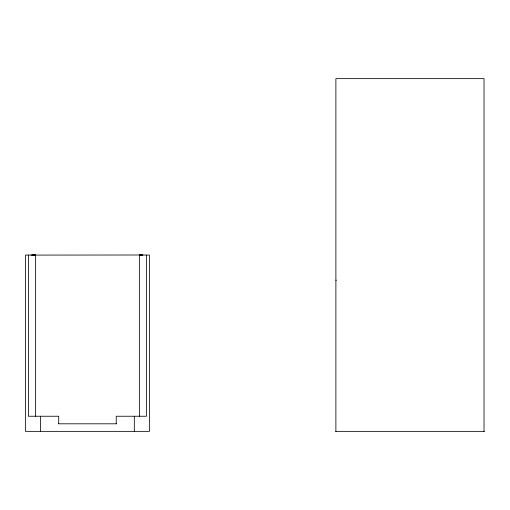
<?xml version="1.0" encoding="UTF-8"?>
<svg xmlns="http://www.w3.org/2000/svg" width="510" height="510" viewBox="0 0 510 510"><rect width="100%" height="100%" fill="white"/><g stroke="black" fill="none" stroke-linecap="round" stroke-linejoin="round"><path stroke-width="0.76" d="M139.37 416.632L139.37 255L149.436 255.089L149.436 431.358L25.5 431.358L25.5 255.089L35.566 255L35.566 416.632M31.027 255.089L35.566 255M335.886 280.194L336.415 280.194M58.65 423.804L116.58 423.804M335.542 431.358L484.5 431.358M139.37 255L142.896 255L32.194 255.089M484.028 431.358L484.028 78.642L335.886 78.642L335.886 431.358M146.446 255.089L146.446 416.243L116.235 416.243L116.235 423.804M134.321 416.243L134.321 431.358M58.701 423.804L58.701 416.243L28.413 416.243L28.413 255.089M40.615 416.243L40.615 431.358"/></g></svg>
